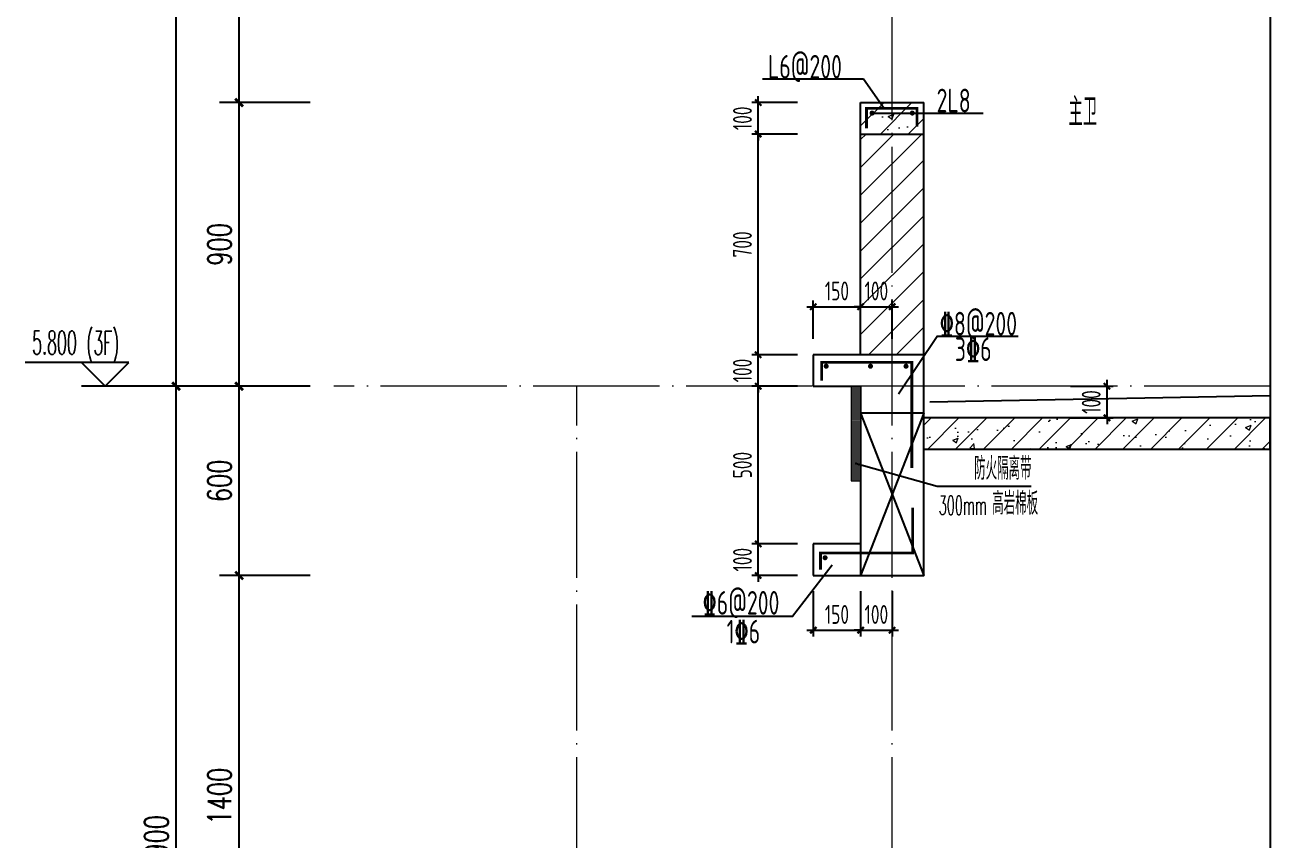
# Model space of a CAD drawing. Extents: x -1712635 to -854203, y -534641 to -21985.
# Drawn here: x -953464 to -949464, y -159529 to -156945 of the extents above; entities that cross this region are included whole.
import ezdxf

# ---------------------------------------------------------------- set-up
doc = ezdxf.new("R2010")
doc.units = 0
doc.header["$LTSCALE"] = 1000
doc.linetypes.add('DOTE', pattern=[2.4200000000000004, 2, -0.2, 0.02, -0.2])
doc.layers.get('0').update_dxf_attribs({"linetype": 'CONTINUOUS'})
doc.layers.get('Defpoints').update_dxf_attribs({"linetype": 'CONTINUOUS'})
for name, color, linetype in [('DIM', 2, 'CONTINUOUS'), ('DIM_ELEV', 3, 'CONTINUOUS'), ('DIM_IDEN', 67, 'CONTINUOUS'), ('DIM_SYMB', 3, 'CONTINUOUS'), ('PUB_DIM', 3, 'CONTINUOUS'), ('PUB_TEXT', 2, 'CONTINUOUS'), ('REIN', 6, 'CONTINUOUS'), ('S-大样-砼线', 7, 'CONTINUOUS'), ('S-引出线', 40, 'CONTINUOUS'), ('TEXT', 2, 'CONTINUOUS'), ('WALL', 2, 'CONTINUOUS'), ('看线', 251, 'CONTINUOUS')]:
    doc.layers.add(name, color=color, linetype=linetype)
for name, color, linetype, lineweight in [('DOTE', 19, 'DOTE', 9), ('PUB_HATCH', 8, 'CONTINUOUS', 9), ('内粉刷', 37, 'CONTINUOUS', 9)]:
    doc.layers.add(name, color=color, linetype=linetype, lineweight=lineweight)
doc.styles.add('_TCH_DIM', font='SIMPLEX.shx', dxfattribs={"width": 0.7, "bigfont": 'GBCBIG.shx'})
doc.styles.add('_TCH_DIM_T3', font='SIMPLEX', dxfattribs={"width": 0.7058823529411765, "bigfont": 'GBCBIG'})
doc.styles.add('DIM_FONT_T3', font='SIMPLEX', dxfattribs={"width": 0.7058823529411765, "bigfont": 'GBCBIG'})
doc.styles.add('TSSD_DIMENSION', font='Tssdeng.shx', dxfattribs={"width": 0.7, "bigfont": 'tssdchn.shx'})
doc.styles.add('TSSD_REIN', font='tssdeng.shx', dxfattribs={"width": 0.7, "height": 300, "bigfont": 'tssdchn.shx'})
doc.styles.add('w', font='tssdeng.shx', dxfattribs={"width": 0.8, "bigfont": 'tssdchn.shx'})
doc.dimstyles.new('_TCH_ARCH&&25', dxfattribs={"dimtxt": 74.375, "dimasz": 25, "dimexe": 62.5, "dimexo": 75, "dimgap": 25, "dimtad": 1, "dimdec": 0, "dimzin": 0, "dimdsep": 46, "dimtxsty": '_TCH_DIM_T3', "dimblk": 'ARCHTICK', "dimcen": 0.09, "dimclrt": 7, "dimazin": 0, "dimtfac": 1, "dimtdec": 0, "dimtix": 1, "dimtmove": 2, "dimatfit": 3, "dimldrblk": 'ARCHTICK', "dimfxl": 0, "dimtolj": 1, "dimtzin": 0, "dimarcsym": 0})
doc.dimstyles.new('TSSD_20_20', dxfattribs={"dimtxt": 60, "dimasz": 20, "dimexe": 20, "dimexo": 50, "dimgap": 20, "dimtad": 1, "dimdec": 0, "dimzin": 0, "dimdsep": 46, "dimtxsty": 'TSSD_DIMENSION', "dimblk": 'ARCHTICK', "dimblk1": 'ARCHTICK', "dimblk2": 'ARCHTICK', "dimcen": 0, "dimdle": 20, "dimclrt": 7, "dimadec": 0, "dimazin": 0, "dimtfac": 1, "dimtdec": 0, "dimtix": 1, "dimtmove": 2, "dimatfit": 3, "dimfxl": 0, "dimtolj": 1, "dimtzin": 0, "dimarcsym": 0})
pattern_1 = [(45, (0, 0), (-44.19417382415921, 44.19417382415922), []), (49.99999999999999, (0, 0), (179.3150456501884, -15.68803374564878), [18.75, -206.25]), (355, (0, 0), (-34.68783340325, 188.048033425003), [15, -165]), (100.4514, (14.94292, -1.307335), (144.6273454285054, 172.3598855152384), [15.9350475, -175.285528]), (46.18420000000002, (0, 50), (266.8102621564111, -41.37975358225452), [28.125, -309.3749999999999]), (96.6356, (22.23418625, 46.55167325), (233.6656763871758, 243.5294677251104), [23.902572, -262.92825]), (351.1842, (0, 50), (233.6654862834068, 243.5296502313311), [22.5, -247.5]), (21, (25, 37.5), (149.2267630296154, -100.6547226663347), [18.75, -206.25]), (326.0000000000001, (25, 37.5), (60.82883298039543, 181.2875112617133), [15, -165]), (71.4514, (37.43555825, 29.1120985), (210.0556571453725, 80.6326241774881), [15.9350475, -175.285528]), (37.50000000000001, (0, 0), (3.039963829322667, 83.22346345782788), [0, -163, 0, -167.5, 0, -165.625]), (7.499999999999999, (0, 0), (65.76738436053715, 98.60292797059006), [0, -95.5, 0, -159.25, 0, -63.125]), (327.5, (-55.75, 0), (133.4556090431022, -5.638717933594939), [0, -62.5, 0, -195, 0, -258.75]), (317.5, (-80.75, 0), (145.7965423355966, 25.02624558307943), [0, -81.25, 0, -129.5, 0, -183.75])]

# ---------------------------------------------------------------- blocks, each defined once
blk = doc.blocks.new('_ArchTick')
at = {"color": 0, "const_width": 0.35}
blk.add_lwpolyline([(-0.5, -0.5), (0.5, 0.5)], dxfattribs=at)
blk = doc.blocks.new('*D2758')
at = {"layer": 'Defpoints', "color": 0}
for p in [(910898.228396084, -114386.082387041), (911064.1882811756, -114386.082387041), (910898.228396084, -114486.0823868571)]:
    blk.add_point(p, dxfattribs=at)
at = {"layer": 'DIM', "color": 0, "lineweight": -2}
for p, q in [((911064.1882811756, -114386.082387041), (911064.1882811756, -114366.082387041)), ((910948.228396084, -114386.082387041), (911084.1882811756, -114386.082387041)), ((911064.1882811756, -114486.0823868571), (911064.1882811756, -114386.082387041)), ((910948.228396084, -114486.0823868571), (911084.1882811756, -114486.0823868571)), ((911064.1882811756, -114486.0823868571), (911064.1882811756, -114506.0823868571))]:
    blk.add_line(p, q, dxfattribs=at)
at = {"layer": 'DIM', "color": 0, "lineweight": -2, "xscale": 20, "yscale": 20, "zscale": 20}
for p, rotation in [((911064.1882811756, -114386.082387041), 270), ((911064.1882811756, -114486.0823868571), 90)]:
    blk.add_blockref('_ArchTick', p, dxfattribs=dict(at, rotation=rotation))
at = {"layer": 'DIM', "color": 7, "insert": (911014.1882811756, -114436.0823869489), "char_height": 60, "attachment_point": 5, "rotation": 90, "style": 'TSSD_DIMENSION'}
blk.add_mtext('\\A1;100', dxfattribs=at)
blk = doc.blocks.new('*D2759')
at = {"layer": 'Defpoints', "color": 0}
for p in [(909958.4352635219, -113486.0823868667), (910133.0460299711, -113486.0823868667), (910133.0460299711, -113586.0823868667)]:
    blk.add_point(p, dxfattribs=at)
at = {"layer": 'DIM', "color": 0, "lineweight": -2}
for p, q in [((910083.0460299711, -113486.0823868667), (909938.4352635219, -113486.0823868667)), ((909958.4352635219, -113486.0823868667), (909958.4352635219, -113466.0823868667)), ((909958.4352635219, -113586.0823868667), (909958.4352635219, -113486.0823868667)), ((910083.0460299711, -113586.0823868667), (909938.4352635219, -113586.0823868667)), ((909958.4352635219, -113586.0823868667), (909958.4352635219, -113606.0823868667))]:
    blk.add_line(p, q, dxfattribs=at)
at = {"layer": 'DIM', "color": 0, "lineweight": -2, "xscale": 20, "yscale": 20, "zscale": 20}
for p, rotation in [((909958.4352635219, -113486.0823868667), 270), ((909958.4352635219, -113586.0823868667), 90)]:
    blk.add_blockref('_ArchTick', p, dxfattribs=dict(at, rotation=rotation))
at = {"layer": 'DIM', "color": 7, "insert": (909908.4352635219, -113536.0823868666), "char_height": 60, "attachment_point": 5, "rotation": 90, "style": 'TSSD_DIMENSION'}
blk.add_mtext('\\A1;100', dxfattribs=at)
blk = doc.blocks.new('*D2760')
at = {"layer": 'Defpoints', "color": 0}
for p in [(909958.4352635219, -114286.0825243752), (910133.0460299711, -114286.0825243752), (910133.0460299711, -114386.0825243908)]:
    blk.add_point(p, dxfattribs=at)
at = {"layer": 'DIM', "color": 0, "lineweight": -2}
for p, q in [((910083.0460299711, -114286.0825243752), (909938.4352635219, -114286.0825243752)), ((909958.4352635219, -114286.0825243752), (909958.4352635219, -114266.0825243752)), ((909958.4352635219, -114386.0825243908), (909958.4352635219, -114286.0825243752)), ((910083.0460299711, -114386.0825243908), (909938.4352635219, -114386.0825243908)), ((909958.4352635219, -114386.0825243908), (909958.4352635219, -114406.0825243908))]:
    blk.add_line(p, q, dxfattribs=at)
at = {"layer": 'DIM', "color": 0, "lineweight": -2, "xscale": 20, "yscale": 20, "zscale": 20}
for p, rotation in [((909958.4352635219, -114286.0825243752), 270), ((909958.4352635219, -114386.0825243908), 90)]:
    blk.add_blockref('_ArchTick', p, dxfattribs=dict(at, rotation=rotation))
at = {"layer": 'DIM', "color": 7, "insert": (909908.4352635219, -114336.0825243829), "char_height": 60, "attachment_point": 5, "rotation": 90, "style": 'TSSD_DIMENSION'}
blk.add_mtext('\\A1;100', dxfattribs=at)
blk = doc.blocks.new('*D2761')
at = {"layer": 'Defpoints', "color": 0}
for p in [(909958.4352635219, -114386.0825243908), (910133.0460299711, -114386.0825243908), (910133.0460299711, -114886.0825243908)]:
    blk.add_point(p, dxfattribs=at)
at = {"layer": 'DIM', "color": 0, "lineweight": -2}
for p, q in [((909958.4352635219, -114906.0825243908), (909958.4352635219, -114366.0825243908)), ((910083.0460299711, -114386.0825243908), (909938.4352635219, -114386.0825243908)), ((910083.0460299711, -114886.0825243908), (909938.4352635219, -114886.0825243908))]:
    blk.add_line(p, q, dxfattribs=at)
at = {"layer": 'DIM', "color": 0, "lineweight": -2, "xscale": 20, "yscale": 20, "zscale": 20}
for p, rotation in [((909958.4352635219, -114386.0825243908), 90), ((909958.4352635219, -114886.0825243908), 270)]:
    blk.add_blockref('_ArchTick', p, dxfattribs=dict(at, rotation=rotation))
at = {"layer": 'DIM', "color": 7, "insert": (909908.4352635219, -114636.0825243907), "char_height": 60, "attachment_point": 5, "rotation": 90, "style": 'TSSD_DIMENSION'}
blk.add_mtext('\\A1;500', dxfattribs=at)
blk = doc.blocks.new('*D2762')
at = {"layer": 'Defpoints', "color": 0}
for p in [(909958.4352635219, -114886.0825243908), (910133.0460299711, -114886.0825243908), (910133.0460299711, -114986.0825243907)]:
    blk.add_point(p, dxfattribs=at)
at = {"layer": 'DIM', "color": 0, "lineweight": -2}
for p, q in [((910083.0460299711, -114886.0825243908), (909938.4352635219, -114886.0825243908)), ((909958.4352635219, -114886.0825243908), (909958.4352635219, -114866.0825243908)), ((909958.4352635219, -114986.0825243907), (909958.4352635219, -114886.0825243908)), ((910083.0460299711, -114986.0825243907), (909938.4352635219, -114986.0825243907)), ((909958.4352635219, -114986.0825243907), (909958.4352635219, -115006.0825243907))]:
    blk.add_line(p, q, dxfattribs=at)
at = {"layer": 'DIM', "color": 0, "lineweight": -2, "xscale": 20, "yscale": 20, "zscale": 20}
for p, rotation in [((909958.4352635219, -114886.0825243908), 270), ((909958.4352635219, -114986.0825243907), 90)]:
    blk.add_blockref('_ArchTick', p, dxfattribs=dict(at, rotation=rotation))
at = {"layer": 'DIM', "color": 7, "insert": (909908.4352635219, -114936.0825243906), "char_height": 60, "attachment_point": 5, "rotation": 90, "style": 'TSSD_DIMENSION'}
blk.add_mtext('\\A1;100', dxfattribs=at)
blk = doc.blocks.new('*D2763')
at = {"layer": 'Defpoints', "color": 0}
for p in [(910133.0460299711, -114986.0825243871), (910283.0460299696, -114986.08252439), (910283.0460299696, -115159.7932143431)]:
    blk.add_point(p, dxfattribs=at)
at = {"layer": 'DIM', "color": 0, "lineweight": -2}
for p, q in [((910133.0460299711, -115036.0825243871), (910133.0460299711, -115179.7932143431)), ((910283.0460299696, -115036.08252439), (910283.0460299696, -115179.7932143431)), ((910113.0460299711, -115159.7932143431), (910303.0460299696, -115159.7932143431))]:
    blk.add_line(p, q, dxfattribs=at)
at = {"layer": 'DIM', "color": 0, "lineweight": -2, "xscale": 20, "yscale": 20, "zscale": 20, "rotation": 180}
blk.add_blockref('_ArchTick', (910133.0460299711, -115159.7932143431), dxfattribs=at)
at = {"layer": 'DIM', "color": 0, "lineweight": -2, "xscale": 20, "yscale": 20, "zscale": 20}
blk.add_blockref('_ArchTick', (910283.0460299696, -115159.7932143431), dxfattribs=at)
at = {"layer": 'DIM', "color": 7, "insert": (910208.0460299703, -115109.7932143431), "char_height": 60, "attachment_point": 5, "style": 'TSSD_DIMENSION'}
blk.add_mtext('\\A1;150', dxfattribs=at)
blk = doc.blocks.new('*D2764')
at = {"layer": 'Defpoints', "color": 0}
for p in [(910283.0460299696, -114986.08252439), (910383.0460232922, -114986.0825243919), (910383.0460232922, -115159.7932143455)]:
    blk.add_point(p, dxfattribs=at)
at = {"layer": 'DIM', "color": 0, "lineweight": -2}
for p, q in [((910283.0460299696, -115036.08252439), (910283.0460299696, -115179.7932143455)), ((910383.0460232922, -115036.0825243919), (910383.0460232922, -115179.7932143455)), ((910283.0460299696, -115159.7932143455), (910263.0460299696, -115159.7932143455)), ((910283.0460299696, -115159.7932143455), (910383.0460232922, -115159.7932143455)), ((910383.0460232922, -115159.7932143455), (910403.0460232922, -115159.7932143455))]:
    blk.add_line(p, q, dxfattribs=at)
at = {"layer": 'DIM', "color": 0, "lineweight": -2, "xscale": 20, "yscale": 20, "zscale": 20}
blk.add_blockref('_ArchTick', (910283.0460299696, -115159.7932143455), dxfattribs=at)
at = {"layer": 'DIM', "color": 0, "lineweight": -2, "xscale": 20, "yscale": 20, "zscale": 20, "rotation": 180}
blk.add_blockref('_ArchTick', (910383.0460232922, -115159.7932143455), dxfattribs=at)
at = {"layer": 'DIM', "color": 7, "insert": (910333.0460266309, -115109.7932143455), "char_height": 60, "attachment_point": 5, "style": 'TSSD_DIMENSION'}
blk.add_mtext('\\A1;100', dxfattribs=at)
blk = doc.blocks.new('*D2765')
at = {"layer": 'Defpoints', "color": 0}
for p in [(910283.0460299663, -114133.7331786214), (910133.0460299368, -114286.0566567279), (910283.0460299663, -114286.0566567308)]:
    blk.add_point(p, dxfattribs=at)
at = {"layer": 'DIM', "color": 0, "lineweight": -2}
for p, q in [((910113.0460299368, -114133.7331786214), (910303.0460299663, -114133.7331786214)), ((910133.0460299368, -114236.0566567279), (910133.0460299368, -114113.7331786214)), ((910283.0460299663, -114236.0566567308), (910283.0460299663, -114113.7331786214))]:
    blk.add_line(p, q, dxfattribs=at)
at = {"layer": 'DIM', "color": 0, "lineweight": -2, "xscale": 20, "yscale": 20, "zscale": 20, "rotation": 180}
blk.add_blockref('_ArchTick', (910133.0460299368, -114133.7331786214), dxfattribs=at)
at = {"layer": 'DIM', "color": 0, "lineweight": -2, "xscale": 20, "yscale": 20, "zscale": 20}
blk.add_blockref('_ArchTick', (910283.0460299663, -114133.7331786214), dxfattribs=at)
at = {"layer": 'DIM', "color": 7, "insert": (910208.0460299515, -114083.7331786214), "char_height": 60, "attachment_point": 5, "style": 'TSSD_DIMENSION'}
blk.add_mtext('\\A1;150', dxfattribs=at)
blk = doc.blocks.new('*D2766')
at = {"layer": 'Defpoints', "color": 0}
for p in [(910383.0460232887, -114133.7331786237), (910283.0460299663, -114286.0566567308), (910383.0460232887, -114286.0566567327)]:
    blk.add_point(p, dxfattribs=at)
at = {"layer": 'DIM', "color": 0, "lineweight": -2}
for p, q in [((910283.0460299663, -114133.7331786237), (910263.0460299663, -114133.7331786237)), ((910283.0460299663, -114236.0566567308), (910283.0460299663, -114113.7331786237)), ((910283.0460299663, -114133.7331786237), (910383.0460232887, -114133.7331786237)), ((910383.0460232887, -114236.0566567327), (910383.0460232887, -114113.7331786237)), ((910383.0460232887, -114133.7331786237), (910403.0460232887, -114133.7331786237))]:
    blk.add_line(p, q, dxfattribs=at)
at = {"layer": 'DIM', "color": 0, "lineweight": -2, "xscale": 20, "yscale": 20, "zscale": 20}
blk.add_blockref('_ArchTick', (910283.0460299663, -114133.7331786237), dxfattribs=at)
at = {"layer": 'DIM', "color": 0, "lineweight": -2, "xscale": 20, "yscale": 20, "zscale": 20, "rotation": 180}
blk.add_blockref('_ArchTick', (910383.0460232887, -114133.7331786237), dxfattribs=at)
at = {"layer": 'DIM', "color": 7, "insert": (910333.0460266275, -114083.7331786237), "char_height": 60, "attachment_point": 5, "style": 'TSSD_DIMENSION'}
blk.add_mtext('\\A1;100', dxfattribs=at)
blk = doc.blocks.new('*D2767')
at = {"layer": 'Defpoints', "color": 0}
for p in [(909958.4352635219, -113586.0823868667), (910133.0460299711, -113586.0823868667), (910133.0460299711, -114286.0825243752)]:
    blk.add_point(p, dxfattribs=at)
at = {"layer": 'DIM', "color": 0, "lineweight": -2}
for p, q in [((909958.4352635219, -114306.0825243752), (909958.4352635219, -113566.0823868667)), ((910083.0460299711, -113586.0823868667), (909938.4352635219, -113586.0823868667)), ((910083.0460299711, -114286.0825243752), (909938.4352635219, -114286.0825243752))]:
    blk.add_line(p, q, dxfattribs=at)
at = {"layer": 'DIM', "color": 0, "lineweight": -2, "xscale": 20, "yscale": 20, "zscale": 20}
for p, rotation in [((909958.4352635219, -113586.0823868667), 90), ((909958.4352635219, -114286.0825243752), 270)]:
    blk.add_blockref('_ArchTick', p, dxfattribs=dict(at, rotation=rotation))
at = {"layer": 'DIM', "color": 7, "insert": (909908.4352635219, -113936.0824556208), "char_height": 60, "attachment_point": 5, "rotation": 90, "style": 'TSSD_DIMENSION'}
blk.add_mtext('\\A1;700', dxfattribs=at)
blk = doc.blocks.new('VDVDXAXFSFFX')
at = {"layer": 'PUB_HATCH'}
h = blk.add_hatch(dxfattribs=at)
h.set_pattern_fill('DOTS', color=251, scale=2, style=0)
h.set_pattern_definition([(0, (924712.4965232481, -148185.5928938247), (1.5875, 3.175), [0, -3.175])])
h.paths.add_polyline_path([(924682.496528509, -148185.5928938247), (924712.4965288265, -148185.5928938247), (924712.4965296196, -147935.5928918117), (924712.4965296126, -147885.5928918776), (924712.4965232481, -147885.5928918157), (924712.4965232481, -147885.5928938247), (924682.496528509, -147885.5928938247)])
at = {"layer": 'DIM_IDEN', "color": 5}
for p, q in [((924695.4944669578, -148129.2886519908), (924955.5658560492, -148202.8897275763)), ((924955.5658560492, -148202.8897275763), (925253.409062462, -148202.8897275763))]:
    blk.add_line(p, q, dxfattribs=at)
at = {"layer": 'PUB_HATCH', "color": 5}
blk.add_lwpolyline([(924712.4965232481, -147885.5928938247), (924682.496528509, -147885.5928938247), (924682.496528509, -148185.5928938247), (924712.4965232481, -148185.5928938247)], close=True, dxfattribs=at)
at = {"layer": 'PUB_TEXT', "style": 'DIM_FONT_T3', "width": 0.7058823529411765}
blk.add_text('防火隔离带', height=71.48936170212767, dxfattribs=at).set_placement((925072.609312775, -148181.8897275763))
at = {"layer": 'PUB_TEXT', "color": 5, "style": 'DIM_FONT_T3'}
for s, height, width, p in [('300mm', 59.5, 0.4982698961937717, (924960.3522060211, -148292.9097275763)), ('高岩棉板', 71.48936170212767, 0.7058823529411765, (925129.763970727, -148292.9097275763))]:
    blk.add_text(s, height=height, dxfattribs=dict(at, width=width)).set_placement(p)
blk = doc.blocks.new('*D3331')
at = {"layer": 'Defpoints', "color": 0}
for p in [(-952785.5711421098, -158690.5150327926), (-952485.5711420891, -158690.5150327926), (-952485.5711420891, -160090.5148952722)]:
    blk.add_point(p, dxfattribs=at)
at = {"layer": 'PUB_DIM', "color": 0, "lineweight": -2}
for p, q in [((-952560.5711420891, -158690.5150327926), (-952848.0711421098, -158690.5150327926)), ((-952785.5711421098, -160090.5148952722), (-952785.5711421098, -158690.5150327926)), ((-952560.5711420891, -160090.5148952722), (-952848.0711421098, -160090.5148952722))]:
    blk.add_line(p, q, dxfattribs=at)
at = {"layer": 'PUB_DIM', "color": 0, "lineweight": -2, "xscale": 25, "yscale": 25, "zscale": 25}
for p, rotation in [((-952785.5711421098, -158690.5150327926), 90), ((-952785.5711421098, -160090.5148952722), 270)]:
    blk.add_blockref('_ArchTick', p, dxfattribs=dict(at, rotation=rotation))
at = {"layer": 'PUB_DIM', "color": 7, "insert": (-952847.7586421098, -159390.5149640325), "char_height": 74.375, "attachment_point": 5, "rotation": 90, "style": '_TCH_DIM_T3'}
blk.add_mtext('\\A1;1400', dxfattribs=at)
blk = doc.blocks.new('*D3332')
at = {"layer": 'Defpoints', "color": 0}
for p in [(-952785.5711421098, -158090.5150327928), (-952485.5711420891, -158090.5150327928), (-952485.5711420891, -158690.5150327926)]:
    blk.add_point(p, dxfattribs=at)
at = {"layer": 'PUB_DIM', "color": 0, "lineweight": -2}
for p, q in [((-952560.5711420891, -158090.5150327928), (-952848.0711421098, -158090.5150327928)), ((-952785.5711421098, -158690.5150327926), (-952785.5711421098, -158090.5150327928)), ((-952560.5711420891, -158690.5150327926), (-952848.0711421098, -158690.5150327926))]:
    blk.add_line(p, q, dxfattribs=at)
at = {"layer": 'PUB_DIM', "color": 0, "lineweight": -2, "xscale": 25, "yscale": 25, "zscale": 25}
for p, rotation in [((-952785.5711421098, -158090.5150327928), 90), ((-952785.5711421098, -158690.5150327926), 270)]:
    blk.add_blockref('_ArchTick', p, dxfattribs=dict(at, rotation=rotation))
at = {"layer": 'PUB_DIM', "color": 7, "insert": (-952847.7586421098, -158390.5150327928), "char_height": 74.375, "attachment_point": 5, "rotation": 90, "style": '_TCH_DIM_T3'}
blk.add_mtext('\\A1;600', dxfattribs=at)
blk = doc.blocks.new('*D3333')
at = {"layer": 'Defpoints', "color": 0}
for p in [(-952785.5711421098, -157190.5148952722), (-952485.5711420891, -157190.5148952722), (-952485.5711420891, -158090.5150327928)]:
    blk.add_point(p, dxfattribs=at)
at = {"layer": 'PUB_DIM', "color": 0, "lineweight": -2}
for p, q in [((-952560.5711420891, -157190.5148952722), (-952848.0711421098, -157190.5148952722)), ((-952785.5711421098, -158090.5150327928), (-952785.5711421098, -157190.5148952722)), ((-952560.5711420891, -158090.5150327928), (-952848.0711421098, -158090.5150327928))]:
    blk.add_line(p, q, dxfattribs=at)
at = {"layer": 'PUB_DIM', "color": 0, "lineweight": -2, "xscale": 25, "yscale": 25, "zscale": 25}
for p, rotation in [((-952785.5711421098, -157190.5148952722), 90), ((-952785.5711421098, -158090.5150327928), 270)]:
    blk.add_blockref('_ArchTick', p, dxfattribs=dict(at, rotation=rotation))
at = {"layer": 'PUB_DIM', "color": 7, "insert": (-952847.7586421098, -157640.5149640326), "char_height": 74.375, "attachment_point": 5, "rotation": 90, "style": '_TCH_DIM_T3'}
blk.add_mtext('\\A1;900', dxfattribs=at)
blk = doc.blocks.new('*D3334')
at = {"layer": 'Defpoints', "color": 0}
for p in [(-952785.5711421098, -155790.5150327928), (-952485.5711420891, -155790.5150327928), (-952485.5711420891, -157190.5148952722)]:
    blk.add_point(p, dxfattribs=at)
at = {"layer": 'PUB_DIM', "color": 0, "lineweight": -2}
for p, q in [((-952560.5711420891, -155790.5150327928), (-952848.0711421098, -155790.5150327928)), ((-952785.5711421098, -157190.5148952722), (-952785.5711421098, -155790.5150327928)), ((-952560.5711420891, -157190.5148952722), (-952848.0711421098, -157190.5148952722))]:
    blk.add_line(p, q, dxfattribs=at)
at = {"layer": 'PUB_DIM', "color": 0, "lineweight": -2, "xscale": 25, "yscale": 25, "zscale": 25}
for p, rotation in [((-952785.5711421098, -155790.5150327928), 90), ((-952785.5711421098, -157190.5148952722), 270)]:
    blk.add_blockref('_ArchTick', p, dxfattribs=dict(at, rotation=rotation))
at = {"layer": 'PUB_DIM', "color": 7, "insert": (-952847.7586421098, -156490.5149640326), "char_height": 74.375, "attachment_point": 5, "rotation": 90, "style": '_TCH_DIM_T3'}
blk.add_mtext('\\A1;1400', dxfattribs=at)
blk = doc.blocks.new('*D3343')
at = {"layer": 'Defpoints', "color": 0}
for p in [(-952985.5711421142, -158090.5150327929), (-952485.5711420891, -158090.5150327929), (-952485.5711420891, -160990.5150327929)]:
    blk.add_point(p, dxfattribs=at)
at = {"layer": 'PUB_DIM', "color": 0, "lineweight": -2}
for p, q in [((-952560.5711420891, -158090.5150327929), (-953048.0711421142, -158090.5150327929)), ((-952985.5711421142, -160990.5150327929), (-952985.5711421142, -158090.5150327929)), ((-952560.5711420891, -160990.5150327929), (-953048.0711421142, -160990.5150327929))]:
    blk.add_line(p, q, dxfattribs=at)
at = {"layer": 'PUB_DIM', "color": 0, "lineweight": -2, "xscale": 25, "yscale": 25, "zscale": 25}
for p, rotation in [((-952985.5711421142, -158090.5150327929), 90), ((-952985.5711421142, -160990.5150327929), 270)]:
    blk.add_blockref('_ArchTick', p, dxfattribs=dict(at, rotation=rotation))
at = {"layer": 'PUB_DIM', "color": 7, "insert": (-953047.7586421142, -159540.5150327931), "char_height": 74.375, "attachment_point": 5, "rotation": 90, "style": '_TCH_DIM_T3'}
blk.add_mtext('\\A1;2900', dxfattribs=at)
blk = doc.blocks.new('*D3344')
at = {"layer": 'Defpoints', "color": 0}
for p in [(-952985.5711421142, -155190.5150327932), (-952485.5711420891, -155190.5150327932), (-952485.5711420891, -158090.5150327929)]:
    blk.add_point(p, dxfattribs=at)
at = {"layer": 'PUB_DIM', "color": 0, "lineweight": -2}
for p, q in [((-952560.5711420891, -155190.5150327932), (-953048.0711421142, -155190.5150327932)), ((-952985.5711421142, -158090.5150327929), (-952985.5711421142, -155190.5150327932)), ((-952560.5711420891, -158090.5150327929), (-953048.0711421142, -158090.5150327929))]:
    blk.add_line(p, q, dxfattribs=at)
at = {"layer": 'PUB_DIM', "color": 0, "lineweight": -2, "xscale": 25, "yscale": 25, "zscale": 25}
for p, rotation in [((-952985.5711421142, -155190.5150327932), 90), ((-952985.5711421142, -158090.5150327929), 270)]:
    blk.add_blockref('_ArchTick', p, dxfattribs=dict(at, rotation=rotation))
at = {"layer": 'PUB_DIM', "color": 7, "insert": (-953047.7586421142, -156640.5150327932), "char_height": 74.375, "attachment_point": 5, "rotation": 90, "style": '_TCH_DIM_T3'}
blk.add_mtext('\\A1;2900', dxfattribs=at)
blk = doc.blocks.new('20210809.02282059')
at = {"layer": 'REIN', "const_width": 9}
blk.add_lwpolyline([(87484.17413905729, 66580.93723980524), (87484.17413905729, 66644.7473179046), (87644.05902665015, 66644.7473179046), (87644.05902665015, 66586.78243779903)], dxfattribs=at)
at = {"layer": 'REIN', "const_width": 8}
for points in [[(87497.66146427253, 66629.68552062381, 1), (87505.66146427253, 66629.68552062381, 1)], [(87625.09821334062, 66629.68552062381, 1), (87633.09821334062, 66629.68552062381, 1)]]:
    blk.add_lwpolyline(points, format="xyb", close=True, dxfattribs=at)
at = {"layer": 'S-引出线'}
for p, q in [((87474.5888281595, 66737.00278282212), (87154.50981688779, 66737.00278282212)), ((87538.80876634456, 66644.7473179046), (87474.5888281595, 66737.00278282212)), ((87501.66146427253, 66629.68552062381), (87853.2882327484, 66629.68552062381))]:
    blk.add_line(p, q, dxfattribs=at)
at = {"layer": 'TEXT', "style": 'w', "width": 0.7}
for s, p in [('L6@200', (87171.47256206069, 66739.17247021152)), ('2L8', (87706.15828353167, 66632.06966891466))]:
    blk.add_text(s, height=75, rotation=1.867629851175362e-07, dxfattribs=at).set_placement(p)
blk = doc.blocks.new('A$C124E38C7')
at = {"layer": 'REIN'}
for points in [[(411.3491916419007, 827.6198026949423, 9, 9, 0), (411.3491916419007, 885.7864124497282, 9, 9, 0), (697.136046927888, 885.7864124497282, 9, 9, 0), (697.136046927888, 551.0904451996903, 9, 9, 0)], [(407.7055343370885, 227.9407258796855, 9, 9, 0), (407.7055343370885, 280.9011473031132, 9, 9, 0), (700.087186511606, 280.9011473031132, 9, 9, 0), (700.087186511606, 425.2876792717143, 9, 9, 0)]]:
    blk.add_lwpolyline(points, format="xyseb", dxfattribs=at)
at = {"layer": 'REIN', "const_width": 8}
for points in [[(421.8327268124558, 873.5427987211733, 1), (429.8327268124558, 873.5427987211733, 1)], [(562.2868298138492, 873.5427987211733, 1), (570.2868298138492, 873.5427987211733, 1)], [(674.8765359376557, 873.5427987211733, 1), (682.8765359376557, 873.5427987211733, 1)], [(418.3428307138383, 266.0767502083327, 1), (426.3428307138383, 266.0767502083327, 1)]]:
    blk.add_lwpolyline(points, format="xyb", close=True, dxfattribs=at)
at = {"layer": 'S-大样-砼线'}
for p, q in [((534.9131775260903, 724.9081133130239), (734.9131767665967, 209.8477938786382)), ((734.9161242698319, 724.9081133109867), (534.9161258917302, 209.8477938691503))]:
    blk.add_line(p, q, dxfattribs=at)
blk.add_lwpolyline([(734.9131833887659, 724.9081133072614), (534.9131775260903, 724.9081133072614), (534.913177951239, 209.8477938728756), (734.9131838129833, 209.8477938728756)], close=True, dxfattribs=at)
at = {"layer": 'S-引出线'}
for points in [[(655.4759675925598, 786.1005740879918), (777.7402859008871, 968.3219862158294), (1034.716379232705, 968.3219862158294)], [(445.2635719589889, 242.7101313573658), (318.597527531907, 79.6172117459937), (0.007638059556484222, 79.6172117459937)]]:
    blk.add_lwpolyline(points, dxfattribs=at)
at = {"layer": 'TEXT', "style": 'TSSD_REIN', "width": 0.7}
for s, p in [('%%1328@200', (785.8780742259696, 970.9405861510313)), ('3%%1326', (833.783343960531, 890.0683411068167)), ('%%1326@200', (33.9313798728399, 85.49755562626524)), ('1%%1326', (110.1330228815787, -5.766491179412697))]:
    blk.add_text(s, height=75, rotation=1.867629851175362e-07, dxfattribs=at).set_placement(p)
blk = doc.blocks.new('20210902.15310896')
at = {"layer": 'DOTE', "color": 1, "linetype": 'DOTE', "ltscale": 0.2}
for p, q in [((85724.21663201042, -133245.8924751), (85724.21663200995, -115565.8901855001)), ((86922.74155123625, -126345.890185494), (83954.02247493016, -126345.890185494)), ((84724.21663201042, -133245.8924751), (84724.21663200995, -126345.890185494))]:
    blk.add_line(p, q, dxfattribs=at)
blk = doc.blocks.new('GHFHFHTFDFS')
at = {"layer": 'PUB_HATCH'}
h = blk.add_hatch(dxfattribs=at)
h.set_pattern_fill('钢筋混凝土', color=256, scale=25, style=0)
h.set_pattern_definition(pattern_1)
h.paths.add_polyline_path([(910483.0460299271, -113586.0823868667), (910483.0460299271, -113486.0823868667), (910283.0460299271, -113486.0823868667), (910283.0460299271, -113586.0823868667)])
h = blk.add_hatch(dxfattribs=at)
h.set_pattern_fill('普通砖', color=256, scale=25, style=0)
h.set_pattern_definition([(45, (0, 44.8778375), (-44.19419150182874, 44.19419150182875), [])])
h.paths.add_polyline_path([(910483.0460232225, -114286.0823868666), (910483.0460232225, -113586.0823868667), (910283.0460232225, -113586.0823868667), (910283.0460232225, -114286.0823868666)])
h = blk.add_hatch(dxfattribs=at)
h.set_pattern_fill('钢筋混凝土', color=256, scale=25, style=0)
h.set_pattern_definition(pattern_1)
h.paths.add_polyline_path([(910483.0460278066, -114486.0823868664), (910483.0460266554, -114586.0823868664), (911581.5709424494, -114586.082386862), (911581.570942449, -114486.082386862)])
at = {"layer": 'WALL'}
for p, q in [((910283.0460299271, -113586.0823868667), (910283.0460299271, -113486.0823868667)), ((910283.0460299271, -113486.0823868667), (910483.0460299271, -113486.0823868667)), ((910483.0460299271, -113586.0823868667), (910483.0460299271, -113486.0823868667)), ((910283.0460232225, -114286.0823868666), (910283.0460232225, -113586.0823868667)), ((910283.0460299271, -113586.0823868667), (910483.0460299271, -113586.0823868667)), ((910483.0460232225, -114286.0823868666), (910483.0460232225, -113586.0823868667)), ((910483.0460301089, -114286.0825243875), (910133.046029971, -114286.0825243875)), ((910133.046029971, -114286.0825243875), (910133.046029971, -114386.0825243872)), ((910483.0460277906, -114486.0823868618), (910483.0460301089, -114286.0825243875)), ((910133.046029971, -114386.0825243872), (910283.046029971, -114386.0825243875)), ((910283.046029971, -114386.0825243875), (910283.046029971, -114886.0825243871)), ((911581.570942449, -114486.082386862), (910483.0460277906, -114486.082386861)), ((911581.5709424494, -114586.082386862), (911581.570942449, -114486.082386862)), ((910483.0460220507, -114986.0825243866), (910483.0460266393, -114586.08238687)), ((911581.5709424494, -114586.082386862), (910483.0460266394, -114586.0823868655)), ((910283.046029971, -114886.0825243871), (910133.046029971, -114886.0825243871)), ((910133.046029971, -114886.0825243871), (910133.046029971, -114986.0825243871)), ((910133.046029971, -114986.0825243871), (910483.0460220507, -114986.0825243866))]:
    blk.add_line(p, q, dxfattribs=at)
at = {"layer": '看线', "color": 32}
blk.add_lwpolyline([(911581.570942449, -114416.0823868628), (910503.0460294228, -114436.0713298054)], dxfattribs=at)
at = {"layer": 'PUB_TEXT', "style": 'DIM_FONT_T3', "width": 0.7058823529411765}
blk.add_text('主卫', height=89.36170212765958, dxfattribs=at).set_placement((910942.2641251077, -113560.4594087485))
at = {"layer": 'DIM'}
for p1, p2, distance, picture, middle in [((910133.0460299711, -113586.0823868667), (910133.0460299711, -113486.0823868667), 174.6107664492447, '*D2759', (909908.4352635219, -113536.0823868666)), ((910133.0460299711, -114286.0825243752), (910133.0460299711, -113586.0823868667), 174.6107664492447, '*D2767', (909908.4352635219, -113936.0824556208)), ((910133.0460299368, -114286.0566567279), (910283.0460299663, -114286.0566567308), 152.32347810939245, '*D2765', (910208.0460299515, -114083.7331786214)), ((910283.0460299663, -114286.0566567308), (910383.0460232887, -114286.0566567327), 152.32347810899955, '*D2766', (910333.0460266275, -114083.7331786237)), ((910133.0460299711, -114386.0825243908), (910133.0460299711, -114286.0825243752), 174.6107664492447, '*D2760', (909908.4352635219, -114336.0825243829)), ((910133.0460299711, -114886.0825243908), (910133.0460299711, -114386.0825243908), 174.6107664492447, '*D2761', (909908.4352635219, -114636.0825243907)), ((910898.228396084, -114486.0823868571), (910898.228396084, -114386.082387041), -165.95988509152085, '*D2758', (911014.1882811756, -114436.0823869489)), ((910133.0460299711, -114986.0825243907), (910133.0460299711, -114886.0825243908), 174.6107664492447, '*D2762', (909908.4352635219, -114936.0825243906)), ((910133.0460299711, -114986.0825243871), (910283.0460299696, -114986.08252439), -173.7106899530918, '*D2763', (910208.0460299703, -115109.7932143431)), ((910283.0460299696, -114986.08252439), (910383.0460232922, -114986.0825243919), -173.7106899536011, '*D2764', (910333.0460266309, -115109.7932143455))]:
    dim = blk.add_aligned_dim(p1=p1, p2=p2, distance=distance, dimstyle='TSSD_20_20', dxfattribs=at)
    dim.commit()
    dim.dimension.update_dxf_attribs({"geometry": picture, "text_midpoint": middle})

msp = doc.modelspace()

# ---------------------------------------------------------------- linework, layer by layer
at = {"layer": 'DIM_ELEV'}
for p, q in [((-953135.5711421156, -158015.5150327929), (-953463.5711421156, -158015.5150327929)), ((-953210.5711421156, -158090.5150327929), (-953285.5711421156, -158015.5150327929)), ((-953210.5711421156, -158090.5150327929), (-953135.5711421156, -158015.5150327929)), ((-952785.5711421099, -158090.5150327929), (-953285.5711421156, -158090.5150327929))]:
    msp.add_line(p, q, dxfattribs=at)
at = {"layer": 'DIM_SYMB'}
msp.add_lwpolyline([(-949516.8520657823, -147910.5150327988), (-949516.8520657828, -156572.3911775989), (-949464.3520657828, -156591.4996148978), (-949569.3520657828, -156610.0139478722), (-949516.8520657828, -156628.6411775989), (-949516.8520657832, -165290.517322399)], dxfattribs=at)

# ---------------------------------------------------------------- block references
for name, p in [('GHFHFHTFDFS', (-1861098.423008232, -43704.43250840547)), ('VDVDXAXFSFFX', (-1875527.873501509, -10204.92212642619))]:
    msp.add_blockref(name, p)
at = {"layer": 'DOTE'}
msp.add_blockref('20210902.15310896', (-1036439.593617019, -31744.62484729895), dxfattribs=at)
at = {"layer": 'REIN'}
msp.add_blockref('20210809.02282059', (-1038280.559772266, -223853.621659367), dxfattribs=at)
at = {"layer": '内粉刷'}
msp.add_blockref('A$C124E38C7', (-951350.2901699941, -158900.3628090584), dxfattribs=at)

# ---------------------------------------------------------------- texts
at = {"layer": 'PUB_TEXT', "style": '_TCH_DIM', "width": 0.4941176470588236}
for s, p in [('5.800', (-953441.6711421156, -157989.2650327929)), ('(3F)', (-953269.5211421156, -157990.4900327929))]:
    msp.add_text(s, height=74.375, dxfattribs=at).set_placement(p)

# ---------------------------------------------------------------- dimensions: what is measured, and where the dimension line sits
at = {"layer": 'PUB_DIM'}
for p1, p2, distance, picture, middle in [((-952485.5711420891, -158090.5150327929), (-952485.5711420891, -155190.5150327932), 500.0000000251457, '*D3344', (-953047.7586421142, -156640.5150327932)), ((-952485.5711420891, -157190.5148952722), (-952485.5711420891, -155790.5150327928), 300.0000000207219, '*D3334', (-952847.7586421098, -156490.5149640326)), ((-952485.5711420891, -158090.5150327928), (-952485.5711420891, -157190.5148952722), 300.0000000207219, '*D3333', (-952847.7586421098, -157640.5149640326)), ((-952485.5711420891, -160990.5150327929), (-952485.5711420891, -158090.5150327929), 500.0000000251457, '*D3343', (-953047.7586421142, -159540.5150327931)), ((-952485.5711420891, -158690.5150327926), (-952485.5711420891, -158090.5150327928), 300.0000000207219, '*D3332', (-952847.7586421098, -158390.5150327928)), ((-952485.5711420891, -160090.5148952722), (-952485.5711420891, -158690.5150327926), 300.0000000207219, '*D3331', (-952847.7586421098, -159390.5149640325))]:
    dim = msp.add_aligned_dim(p1=p1, p2=p2, distance=distance, dimstyle='_TCH_ARCH&&25', dxfattribs=at)
    dim.commit()
    dim.dimension.update_dxf_attribs({"geometry": picture, "text_midpoint": middle})

doc.saveas('drawing.dxf')
